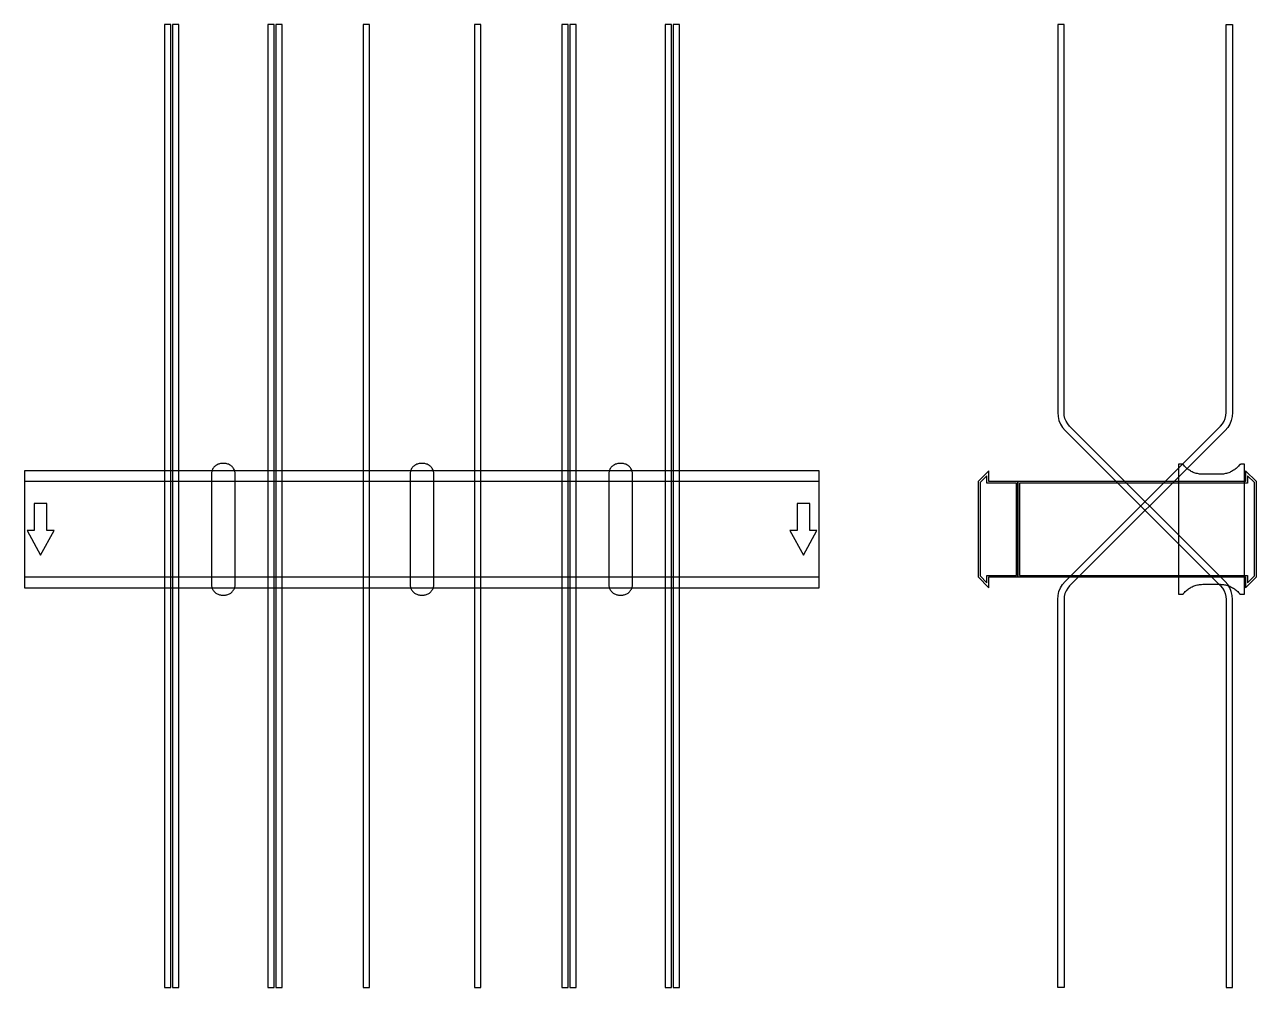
# Model space of a CAD drawing. Extents: x 0 to 1550, y -577 to 635.
import ezdxf

# ---------------------------------------------------------------- set-up
doc = ezdxf.new("R2010")
doc.units = 0
doc.layers.add('Halfen', color=7, linetype='CONTINUOUS')

msp = doc.modelspace()

# ---------------------------------------------------------------- linework, layer by layer
at = {"layer": 'Halfen', "color": 7}
for points in [[(184, -576.569), (184, 635.197), (176, 635.197), (176, -576.569)], [(194, -576.569), (194, 635.197), (186, 635.197), (186, -576.569)], [(314, -576.569), (314, 635.197), (306, 635.197), (306, -576.569)], [(324, -576.569), (324, 635.197), (316, 635.197), (316, -576.569)], [(434, -576.569), (434, 635.197), (426, 635.197), (426, -576.569)], [(574, -576.569), (574, 635.197), (566, 635.197), (566, -576.569)], [(684, -576.569), (684, 635.197), (676, 635.197), (676, -576.569)], [(694, -576.569), (694, 635.197), (686, 635.197), (686, -576.569)], [(814, -576.569), (814, 635.197), (806, 635.197), (806, -576.569)], [(824, -576.569), (824, 635.197), (816, 635.197), (816, -576.569)], [(1520, -576.569), (1520, -88.284), (1519.606, -83.278), (1518.434, -78.396), (1516.512, -73.757), (1513.889, -69.475), (1510.627, -65.657), (1315.029, 129.941), (1312.584, 132.805), (1310.616, 136.016), (1309.175, 139.495), (1308.295, 143.157), (1308, 146.912), (1308, 635.197), (1300, 635.197), (1300, 146.912), (1300.394, 141.906), (1301.566, 137.023), (1303.488, 132.384), (1306.111, 128.103), (1309.373, 124.284), (1504.971, -71.314), (1507.416, -74.177), (1509.384, -77.388), (1510.825, -80.868), (1511.705, -84.53), (1512, -88.284), (1512, -576.569)], [(1300, -576.569), (1300, -88.284), (1300.394, -83.278), (1301.566, -78.396), (1303.488, -73.757), (1306.111, -69.475), (1309.373, -65.657), (1504.971, 129.941), (1507.416, 132.805), (1509.384, 136.016), (1510.825, 139.495), (1511.705, 143.157), (1512, 146.912), (1512, 635.197), (1520, 635.197), (1520, 146.912), (1519.606, 141.906), (1518.434, 137.023), (1516.512, 132.384), (1513.889, 128.103), (1510.627, 124.284), (1315.029, -71.314), (1312.584, -74.177), (1310.616, -77.388), (1309.175, -80.868), (1308.295, -84.53), (1308, -88.284), (1308, -576.569)], [(265, -69.3), (265, -56.8), (265, 69.3), (264.958, 70.359), (264.834, 71.412), (264.627, 72.452), (264.339, 73.472), (263.972, 74.466), (263.529, 75.429), (263.011, 76.354), (262.422, 77.235), (261.765, 78.068), (261.046, 78.846), (260.268, 79.565), (259.435, 80.222), (258.554, 80.811), (257.629, 81.329), (256.666, 81.772), (255.672, 82.139), (254.652, 82.427), (253.612, 82.634), (252.559, 82.758), (251.5, 82.8), (248.5, 82.8), (247.441, 82.758), (246.388, 82.634), (245.348, 82.427), (244.328, 82.139), (243.334, 81.772), (242.371, 81.329), (241.446, 80.811), (240.565, 80.222), (239.732, 79.565), (238.954, 78.846), (238.235, 78.068), (237.578, 77.235), (236.989, 76.354), (236.471, 75.429), (236.028, 74.466), (235.661, 73.472), (235.373, 72.452), (235.166, 71.412), (235.042, 70.359), (235, 69.3), (235, -56.8), (235, -69.3), (235.042, -70.359), (235.166, -71.412), (235.373, -72.452), (235.661, -73.472), (236.028, -74.466), (236.471, -75.429), (236.989, -76.354), (237.578, -77.235), (238.235, -78.068), (238.954, -78.846), (239.732, -79.565), (240.565, -80.222), (241.446, -80.811), (242.371, -81.329), (243.334, -81.772), (244.328, -82.139), (245.348, -82.427), (246.388, -82.634), (247.441, -82.758), (248.5, -82.8), (251.5, -82.8), (252.559, -82.758), (253.612, -82.634), (254.652, -82.427), (255.672, -82.139), (256.666, -81.772), (257.629, -81.329), (258.554, -80.811), (259.435, -80.222), (260.268, -79.565), (261.046, -78.846), (261.765, -78.068), (262.422, -77.235), (263.011, -76.354), (263.529, -75.429), (263.972, -74.466), (264.339, -73.472), (264.627, -72.452), (264.834, -71.412), (264.958, -70.359), (265, -69.3)], [(515, -69.3), (515, -56.8), (515, 69.3), (514.958, 70.359), (514.834, 71.412), (514.627, 72.452), (514.339, 73.472), (513.972, 74.466), (513.529, 75.429), (513.011, 76.354), (512.422, 77.235), (511.765, 78.068), (511.046, 78.846), (510.268, 79.565), (509.435, 80.222), (508.554, 80.811), (507.629, 81.329), (506.666, 81.772), (505.672, 82.139), (504.652, 82.427), (503.612, 82.634), (502.559, 82.758), (501.5, 82.8), (498.5, 82.8), (497.441, 82.758), (496.388, 82.634), (495.348, 82.427), (494.328, 82.139), (493.334, 81.772), (492.371, 81.329), (491.446, 80.811), (490.565, 80.222), (489.732, 79.565), (488.954, 78.846), (488.235, 78.068), (487.578, 77.235), (486.989, 76.354), (486.471, 75.429), (486.028, 74.466), (485.661, 73.472), (485.373, 72.452), (485.166, 71.412), (485.042, 70.359), (485, 69.3), (485, -56.8), (485, -69.3), (485.042, -70.359), (485.166, -71.412), (485.373, -72.452), (485.661, -73.472), (486.028, -74.466), (486.471, -75.429), (486.989, -76.354), (487.578, -77.235), (488.235, -78.068), (488.954, -78.846), (489.732, -79.565), (490.565, -80.222), (491.446, -80.811), (492.371, -81.329), (493.334, -81.772), (494.328, -82.139), (495.348, -82.427), (496.388, -82.634), (497.441, -82.758), (498.5, -82.8), (501.5, -82.8), (502.559, -82.758), (503.612, -82.634), (504.652, -82.427), (505.672, -82.139), (506.666, -81.772), (507.629, -81.329), (508.554, -80.811), (509.435, -80.222), (510.268, -79.565), (511.046, -78.846), (511.765, -78.068), (512.422, -77.235), (513.011, -76.354), (513.529, -75.429), (513.972, -74.466), (514.339, -73.472), (514.627, -72.452), (514.834, -71.412), (514.958, -70.359), (515, -69.3)], [(765, -69.3), (765, -56.8), (765, 69.3), (764.958, 70.359), (764.834, 71.412), (764.627, 72.452), (764.339, 73.472), (763.972, 74.466), (763.529, 75.429), (763.011, 76.354), (762.422, 77.235), (761.765, 78.068), (761.046, 78.846), (760.268, 79.565), (759.435, 80.222), (758.554, 80.811), (757.629, 81.329), (756.666, 81.772), (755.672, 82.139), (754.652, 82.427), (753.612, 82.634), (752.559, 82.758), (751.5, 82.8), (748.5, 82.8), (747.441, 82.758), (746.388, 82.634), (745.348, 82.427), (744.328, 82.139), (743.334, 81.772), (742.371, 81.329), (741.446, 80.811), (740.565, 80.222), (739.732, 79.565), (738.954, 78.846), (738.235, 78.068), (737.578, 77.235), (736.989, 76.354), (736.471, 75.429), (736.028, 74.466), (735.661, 73.472), (735.373, 72.452), (735.166, 71.412), (735.042, 70.359), (735, 69.3), (735, -56.8), (735, -69.3), (735.042, -70.359), (735.166, -71.412), (735.373, -72.452), (735.661, -73.472), (736.028, -74.466), (736.471, -75.429), (736.989, -76.354), (737.578, -77.235), (738.235, -78.068), (738.954, -78.846), (739.732, -79.565), (740.565, -80.222), (741.446, -80.811), (742.371, -81.329), (743.334, -81.772), (744.328, -82.139), (745.348, -82.427), (746.388, -82.634), (747.441, -82.758), (748.5, -82.8), (751.5, -82.8), (752.559, -82.758), (753.612, -82.634), (754.652, -82.427), (755.672, -82.139), (756.666, -81.772), (757.629, -81.329), (758.554, -80.811), (759.435, -80.222), (760.268, -79.565), (761.046, -78.846), (761.765, -78.068), (762.422, -77.235), (763.011, -76.354), (763.529, -75.429), (763.972, -74.466), (764.339, -73.472), (764.627, -72.452), (764.834, -71.412), (764.958, -70.359), (765, -69.3)], [(1535, -81.8), (1535, 81.8), (1531, 81.8), (1530.846, 81.797), (1530.691, 81.786), (1530.538, 81.769), (1530.385, 81.746), (1530.234, 81.715), (1530.084, 81.678), (1529.936, 81.634), (1529.789, 81.584), (1529.646, 81.527), (1529.505, 81.464), (1529.366, 81.395), (1529.231, 81.32), (1529.1, 81.239), (1528.972, 81.153), (1528.848, 81.06), (1528.728, 80.963), (1528.613, 80.86), (1528.502, 80.752), (1528.397, 80.639), (1528.296, 80.522), (1527.41, 79.491), (1526.479, 78.5), (1525.505, 77.551), (1524.491, 76.646), (1523.437, 75.787), (1522.347, 74.975), (1521.222, 74.211), (1520.064, 73.499), (1518.876, 72.838), (1517.66, 72.23), (1516.418, 71.676), (1515.153, 71.178), (1513.867, 70.736), (1512.563, 70.351), (1511.243, 70.024), (1509.911, 69.756), (1508.567, 69.547), (1507.216, 69.397), (1505.859, 69.307), (1504.5, 69.277), (1482.5, 69.277), (1481.141, 69.307), (1479.784, 69.397), (1478.433, 69.547), (1477.089, 69.756), (1475.757, 70.024), (1474.437, 70.351), (1473.133, 70.736), (1471.847, 71.178), (1470.582, 71.676), (1469.34, 72.23), (1468.124, 72.838), (1466.936, 73.499), (1465.778, 74.211), (1464.653, 74.975), (1463.563, 75.787), (1462.509, 76.646), (1461.495, 77.551), (1460.521, 78.5), (1459.59, 79.491), (1458.704, 80.522), (1458.603, 80.639), (1458.498, 80.752), (1458.387, 80.86), (1458.272, 80.963), (1458.152, 81.06), (1458.028, 81.153), (1457.9, 81.239), (1457.769, 81.32), (1457.634, 81.395), (1457.495, 81.464), (1457.354, 81.527), (1457.211, 81.584), (1457.064, 81.634), (1456.916, 81.678), (1456.766, 81.715), (1456.615, 81.746), (1456.462, 81.769), (1456.309, 81.786), (1456.154, 81.797), (1456, 81.8), (1452, 81.8), (1452, -81.8), (1456, -81.8), (1456.154, -81.797), (1456.309, -81.786), (1456.462, -81.769), (1456.615, -81.746), (1456.766, -81.715), (1456.916, -81.678), (1457.064, -81.634), (1457.211, -81.584), (1457.354, -81.527), (1457.495, -81.464), (1457.634, -81.395), (1457.769, -81.32), (1457.9, -81.239), (1458.028, -81.153), (1458.152, -81.06), (1458.272, -80.963), (1458.387, -80.86), (1458.498, -80.752), (1458.603, -80.639), (1458.704, -80.522), (1459.59, -79.491), (1460.521, -78.5), (1461.495, -77.551), (1462.509, -76.646), (1463.563, -75.787), (1464.653, -74.975), (1465.778, -74.211), (1466.936, -73.499), (1468.124, -72.838), (1469.34, -72.23), (1470.582, -71.676), (1471.847, -71.178), (1473.133, -70.736), (1474.437, -70.351), (1475.757, -70.024), (1477.089, -69.756), (1478.433, -69.547), (1479.784, -69.397), (1481.141, -69.307), (1482.5, -69.277), (1504.5, -69.277), (1505.859, -69.307), (1507.216, -69.397), (1508.567, -69.547), (1509.911, -69.756), (1511.243, -70.024), (1512.563, -70.351), (1513.867, -70.736), (1515.153, -71.178), (1516.418, -71.676), (1517.66, -72.23), (1518.876, -72.838), (1520.064, -73.499), (1521.222, -74.211), (1522.347, -74.975), (1523.437, -75.787), (1524.491, -76.646), (1525.505, -77.551), (1526.479, -78.5), (1527.41, -79.491), (1528.296, -80.522), (1528.397, -80.639), (1528.502, -80.752), (1528.613, -80.86), (1528.728, -80.963), (1528.848, -81.06), (1528.972, -81.153), (1529.1, -81.239), (1529.231, -81.32), (1529.366, -81.395), (1529.505, -81.464), (1529.646, -81.527), (1529.789, -81.584), (1529.936, -81.634), (1530.084, -81.678), (1530.234, -81.715), (1530.385, -81.746), (1530.538, -81.769), (1530.691, -81.786), (1530.846, -81.797), (1531, -81.8)], [(0, -73.5), (1000, -73.5), (1000, 73.5), (0, 73.5)], [(1250, -60), (1250, 60), (1213.5, 60), (1213.5, 73.5), (1200, 60), (1200, -60), (1213.5, -73.5), (1213.5, -60)], [(1248, -58), (1248, 58), (1211, 58), (1211, 67.25), (1202.5, 58.75), (1202.5, -58.75), (1211, -67.25), (1211, -58)], [(1550, -60), (1550, 60), (1536.5, 73.5), (1536.5, 60), (1250, 60), (1250, -60), (1536.5, -60), (1536.5, -73.5)], [(1547.5, -58.75), (1547.5, 58.75), (1539, 67.25), (1539, 58), (1252, 58), (1252, -58), (1539, -58), (1539, -67.25)], [(0, -60), (1000, -60), (1000, 60), (0, 60)], [(20, -32.5), (37, -1.5), (28, -1.5), (28, 32.5), (12, 32.5), (12, -1.5), (3, -1.5)], [(980, -32.5), (997, -1.5), (988, -1.5), (988, 32.5), (972, 32.5), (972, -1.5), (963, -1.5)]]:
    msp.add_lwpolyline(points, close=True, dxfattribs=at)

doc.saveas('drawing.dxf')
